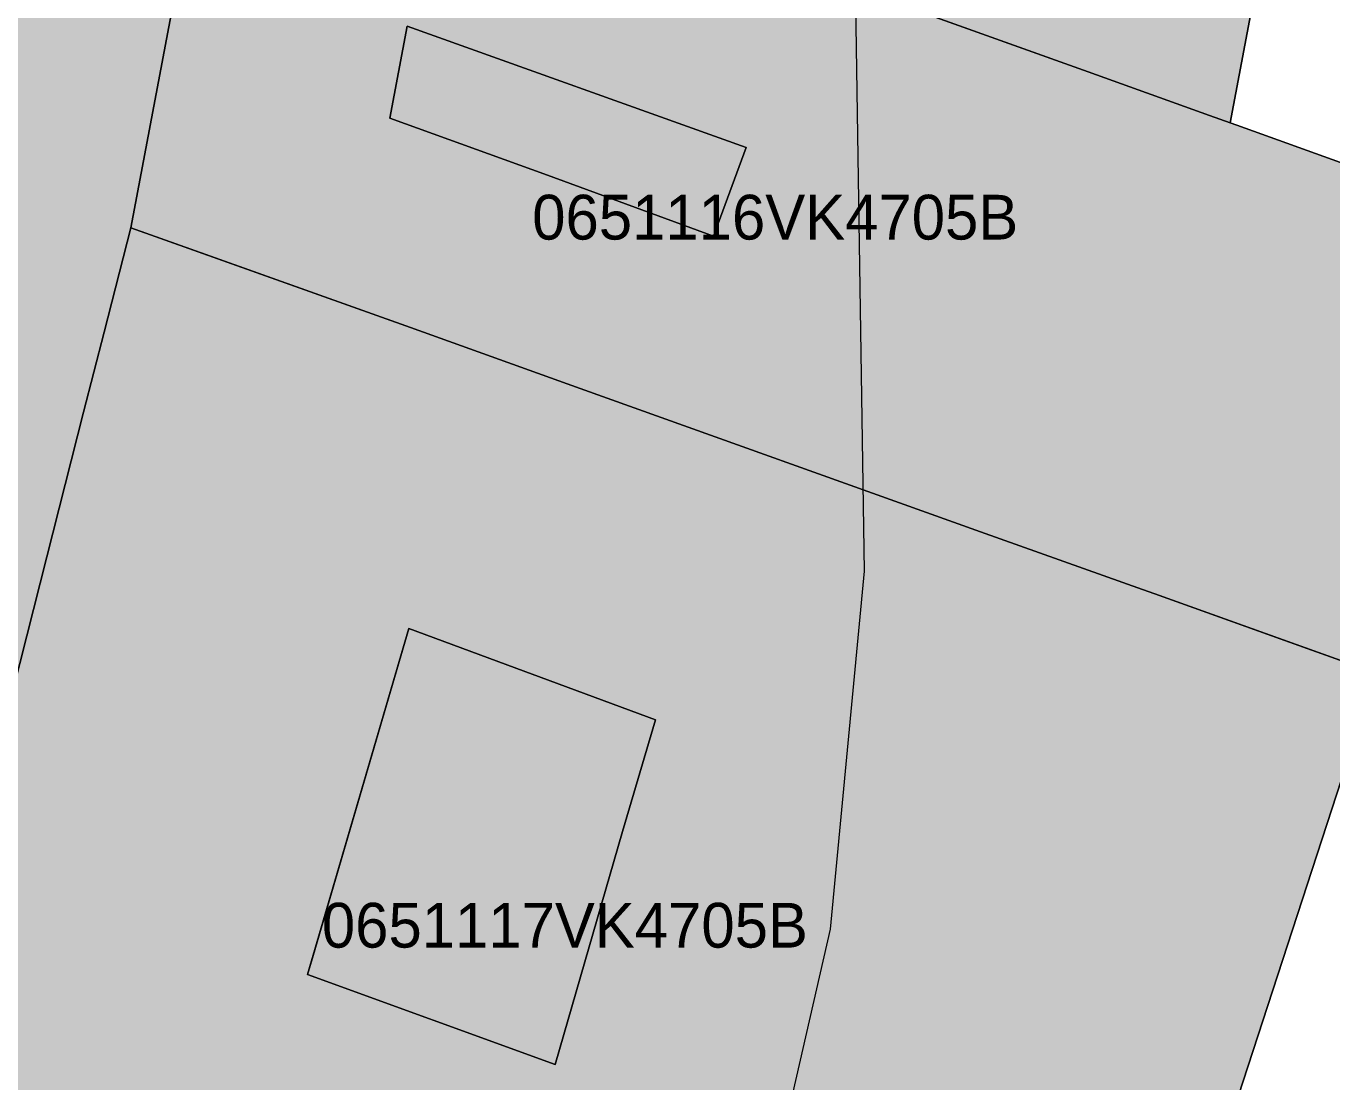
# Model space of a CAD drawing. Header units: metres. Extents: x -6 to 1255, y -2 to 532.
# Drawn here: x 821.73 to 850.89, y 327.37 to 350.95 of the extents above; entities that cross this region are included whole.
import ezdxf

# ---------------------------------------------------------------- set-up
doc = ezdxf.new("R2010")
doc.units = ezdxf.units.M
doc.header["$MEASUREMENT"] = 0
for name, color, linetype, lineweight, true_color in [('TPX_BUILDINGS', 7, 'CONTINUOUS', 0, 0x000000), ('TPX_BUILDINGS_HATCH', 7, 'CONTINUOUS', 0, 0xf0f0f0), ('TPX_BUILDINGS_SHADOWS_HATCH', 7, 'CONTINUOUS', 0, 0x000000), ('TPX_BUILDINGS_SHADOWS_OUTLINES', 7, 'CONTINUOUS', 0, 0x000000), ('TPX_CADASTRES', 7, 'CONTINUOUS', 0, 0x646464), ('TPX_CADASTRES_TEXT', 7, 'CONTINUOUS', 0, 0x000000), ('TPX_RELIEF_CONTOUR_LINES', 7, 'CONTINUOUS', 0, 0x969696)]:
    doc.layers.add(name, color=color, linetype=linetype, lineweight=lineweight, true_color=true_color)

msp = doc.modelspace()

# ---------------------------------------------------------------- hatches: boundary and pattern name
at = {"layer": 'TPX_BUILDINGS_HATCH'}
h = msp.add_hatch(color=256, dxfattribs=at)
h.paths.add_polyline_path([(794.871, 348.856), (792.261, 339.416), (797.071, 337.516), (802.241, 335.476), (809.681, 332.536), (816.711, 329.756), (819.111, 335.716), (821.131, 334.946), (822.191, 339.096), (823.011, 342.326), (823.471, 344.116), (824.061, 346.446), (825.811, 355.706), (826.031, 356.886), (826.681, 360.316), (824.391, 360.776), (825.731, 365.816), (819.401, 367.601), (816.641, 368.379), (814.85, 368.884), (813.141, 369.366), (808.11, 370.787), (804.811, 371.718), (804.711, 371.746), (803.181, 372.178), (799.321, 373.266), (798.181, 363.046), (794.871, 348.856)])
h.paths.add_polyline_path([(805.561, 344.306), (807.131, 345.336), (807.651, 347.736), (818.391, 345.276), (816.321, 340.246), (805.561, 344.306)], flags=16)
h.paths.add_polyline_path([(810.171, 358.706), (811.281, 364.086), (820.601, 361.536), (819.581, 357.006), (810.171, 358.706)], flags=16)
msp.add_hatch(color=256, dxfattribs=at).paths.add_polyline_path([(826.681, 360.316), (826.031, 356.886), (828.911, 355.856), (831.041, 355.086), (833.411, 354.236), (837.361, 352.826), (842.161, 351.105), (845.451, 349.926), (848.161, 348.956), (848.621, 348.786), (850.591, 359.246), (850.131, 359.416), (847.391, 360.406), (844.172, 361.57), (827.881, 367.466), (827.611, 365.286), (827.301, 363.606), (831.111, 362.216), (830.511, 360.496), (826.951, 361.766), (826.681, 360.316)])
h = msp.add_hatch(color=256, dxfattribs=at)
h.paths.add_polyline_path([(825.811, 355.706), (824.061, 346.446), (825.842, 345.81), (830.311, 344.216), (834.101, 342.856), (843.041, 339.656), (846.661, 338.365), (846.941, 338.265), (849.74, 337.262), (851.881, 336.495), (853.961, 346.865), (848.771, 348.736), (848.621, 348.786), (848.161, 348.956), (845.451, 349.926), (842.161, 351.105), (837.361, 352.826), (833.411, 354.236), (831.041, 355.086), (828.911, 355.856), (826.031, 356.886), (825.811, 355.706)])
h.paths.add_polyline_path([(829.851, 348.896), (830.241, 350.946), (837.811, 348.236), (837.081, 346.256), (833.371, 347.616), (829.851, 348.896)], flags=16)
h = msp.add_hatch(color=256, dxfattribs=at)
h.paths.add_polyline_path([(818.211, 321.156), (817.831, 319.886), (824.71, 317.236), (824.879, 317.796), (826.611, 323.386), (837.18, 319.555), (841.04, 318.155), (841.171, 318.108), (841.29, 318.065), (843.279, 317.342), (845.39, 316.575), (851.881, 336.495), (849.74, 337.262), (846.941, 338.265), (846.661, 338.365), (843.041, 339.656), (834.101, 342.856), (830.311, 344.216), (825.842, 345.81), (824.061, 346.446), (823.471, 344.116), (823.011, 342.326), (822.191, 339.096), (821.131, 334.946), (819.531, 328.646), (818.251, 324.636), (821.181, 323.486), (820.301, 320.356), (818.211, 321.156)])
h.paths.add_polyline_path([(828.011, 329.766), (830.271, 337.496), (835.781, 335.456), (835.051, 332.956), (833.541, 327.756), (828.011, 329.766)], flags=16)
at = {"layer": 'TPX_BUILDINGS_SHADOWS_HATCH'}
for points in [[(830.241, 350.946), (829.851, 348.896), (833.371, 347.616), (837.081, 346.256), (837.811, 348.236), (830.241, 350.946)], [(828.135, 330.19), (828.011, 329.766), (833.541, 327.756), (835.051, 332.956), (835.781, 335.456), (830.271, 337.496), (828.135, 330.19)]]:
    msp.add_hatch(color=256, dxfattribs=at).paths.add_polyline_path(points)

# ---------------------------------------------------------------- linework, layer by layer
at = {"layer": 'TPX_BUILDINGS', "elevation": 0.042}
for points in [[(826.681, 360.316), (826.031, 356.886), (828.911, 355.856), (831.041, 355.086), (833.411, 354.236), (837.361, 352.826), (842.161, 351.105), (845.451, 349.926), (848.161, 348.956), (848.621, 348.786), (850.591, 359.246), (850.131, 359.416), (847.391, 360.406), (844.172, 361.57), (827.881, 367.466), (827.611, 365.286), (827.301, 363.606), (831.111, 362.216), (830.511, 360.496), (826.951, 361.766)], [(825.811, 355.706), (824.061, 346.446), (825.842, 345.81), (830.311, 344.216), (834.101, 342.856), (843.041, 339.656), (846.661, 338.365), (846.941, 338.265), (849.74, 337.262), (851.881, 336.495), (853.961, 346.865), (848.771, 348.736), (848.621, 348.786), (848.161, 348.956), (845.451, 349.926), (842.161, 351.105), (837.361, 352.826), (833.411, 354.236), (831.041, 355.086), (828.911, 355.856), (826.031, 356.886)], [(829.851, 348.896), (830.241, 350.946), (837.811, 348.236), (837.081, 346.256), (833.371, 347.616)], [(828.011, 329.766), (830.271, 337.496), (835.781, 335.456), (835.051, 332.956), (833.541, 327.756)]]:
    msp.add_lwpolyline(points, close=True, dxfattribs=at)
for points in [[(798.181, 363.046), (794.871, 348.856), (792.261, 339.416), (797.071, 337.516), (802.241, 335.476), (809.681, 332.536), (816.711, 329.756), (819.111, 335.716), (821.131, 334.946), (822.191, 339.096), (823.011, 342.326), (823.471, 344.116), (824.061, 346.446), (825.811, 355.706)], [(817.831, 319.886), (824.71, 317.236), (824.879, 317.796), (826.611, 323.386), (837.18, 319.555), (841.04, 318.155), (841.171, 318.108), (841.29, 318.065), (843.279, 317.342), (845.39, 316.575), (851.881, 336.495), (849.74, 337.262), (846.941, 338.265), (846.661, 338.365), (843.041, 339.656), (834.101, 342.856), (830.311, 344.216), (825.842, 345.81), (824.061, 346.446), (823.471, 344.116), (823.011, 342.326), (822.191, 339.096), (821.131, 334.946)]]:
    msp.add_lwpolyline(points, dxfattribs=at)
at = {"layer": 'TPX_BUILDINGS_SHADOWS_OUTLINES', "elevation": 0.039}
msp.add_lwpolyline([(850.591, 359.246), (848.621, 348.786), (848.771, 348.736), (853.961, 346.865), (851.881, 336.495), (845.39, 316.575), (845.13, 315.685), (843.928, 311.516), (843.64, 310.535), (842.57, 306.835), (841.24, 302.275), (836.81, 286.785), (836.74, 286.635), (836.64, 286.505), (836.54, 286.425), (836.4, 286.345), (836.26, 286.305), (835.96, 286.305), (835.8, 286.365), (816.94, 295.486)], dxfattribs=at)
for points in [[(830.241, 350.946), (829.851, 348.896), (833.371, 347.616), (837.081, 346.256), (837.811, 348.236)], [(828.135, 330.19), (828.011, 329.766), (833.541, 327.756), (835.051, 332.956), (835.781, 335.456), (830.271, 337.496)]]:
    msp.add_lwpolyline(points, close=True, dxfattribs=at)
at = {"layer": 'TPX_CADASTRES', "elevation": 0.024}
for points in [[(794.871, 348.857), (792.261, 339.417), (797.071, 337.517), (802.241, 335.477), (809.681, 332.536), (816.711, 329.756), (819.531, 328.646), (821.131, 334.946), (822.191, 339.096), (823.011, 342.326), (823.471, 344.116), (824.061, 346.446), (825.811, 355.706), (826.031, 356.886), (826.681, 360.316), (826.951, 361.766), (827.301, 363.606), (827.611, 365.286), (825.731, 365.816), (813.141, 369.367), (804.711, 371.747), (799.321, 373.267), (798.181, 363.047)], [(826.681, 360.316), (826.031, 356.886), (828.911, 355.856), (831.041, 355.086), (833.411, 354.236), (837.361, 352.826), (845.451, 349.926), (848.161, 348.956), (848.621, 348.786), (850.591, 359.246), (850.131, 359.416), (847.391, 360.406), (827.881, 367.466), (827.611, 365.286), (827.301, 363.606), (826.951, 361.766)], [(825.811, 355.706), (824.061, 346.446), (830.311, 344.216), (834.101, 342.856), (843.041, 339.656), (846.661, 338.366), (846.941, 338.266), (851.881, 336.496), (853.961, 346.866), (848.771, 348.736), (848.621, 348.786), (848.161, 348.956), (845.451, 349.926), (837.361, 352.826), (833.411, 354.236), (831.041, 355.086), (828.911, 355.856), (826.031, 356.886)], [(818.211, 321.156), (817.831, 319.886), (824.71, 317.236), (824.9, 317.866), (826.611, 323.386), (837.18, 319.556), (841.04, 318.156), (841.29, 318.066), (845.39, 316.576), (851.881, 336.496), (846.941, 338.266), (846.661, 338.366), (843.041, 339.656), (834.101, 342.856), (830.311, 344.216), (824.061, 346.446), (823.471, 344.116), (823.011, 342.326), (822.191, 339.096), (821.131, 334.946), (819.531, 328.646), (818.251, 324.636), (821.181, 323.486), (820.301, 320.356)]]:
    msp.add_lwpolyline(points, close=True, dxfattribs=at)
at = {"layer": 'TPX_RELIEF_CONTOUR_LINES', "elevation": 0.045}
msp.add_lwpolyline([(840.139, 358.759), (840.448, 338.772), (839.688, 330.778), (837.855, 322.783), (836.467, 318.786), (834.258, 314.566), (832.26, 311.59), (828.263, 307.127), (826.265, 305.683), (822.269, 303.972), (816.274, 302.797)], dxfattribs=at)

# ---------------------------------------------------------------- texts
at = {"layer": 'TPX_CADASTRES_TEXT'}
for s, p in [('0651116VK4705B', (833.031, 346.181, 0.024)), ('0651117VK4705B', (828.332, 330.365, 0.024))]:
    msp.add_text(s, height=1, dxfattribs=at).set_placement(p)

doc.saveas('drawing.dxf')
